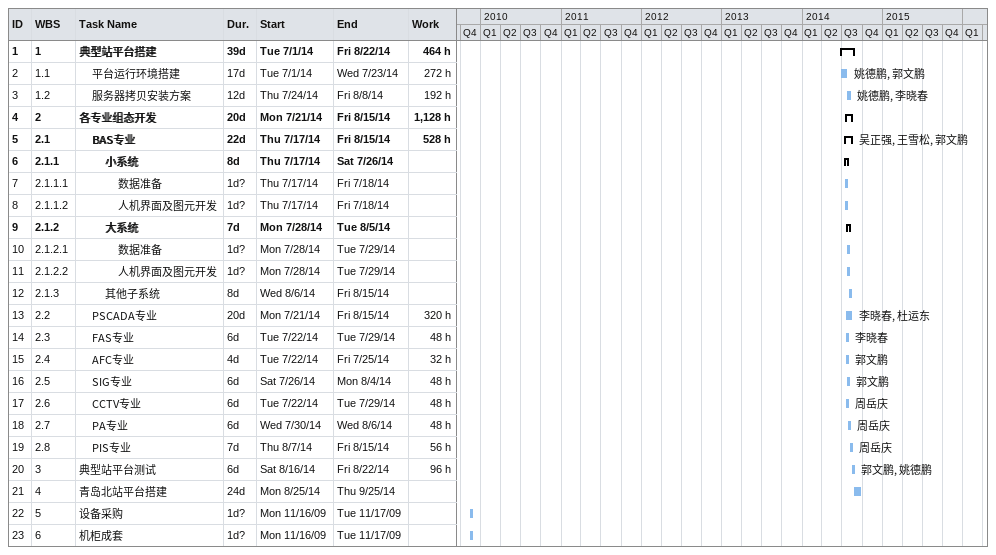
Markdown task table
| ID | WBS | Task | Duration | Start | Finish | Resources | Work (h) |
|---|---|---|---|---|---|---|---|
| 1 | 1 | **典型站平台搭建** | 39d | 2014-07-01 | 2014-08-22 |  | 464 |
| 2 | 1.1 | 平台运行环境搭建 | 17d | 2014-07-01 | 2014-07-23 | 姚德鹏, 郭文鹏 | 272 |
| 3 | 1.2 | 服务器拷贝安装方案 | 12d | 2014-07-24 | 2014-08-08 | 姚德鹏, 李晓春 | 192 |
| 4 | 2 | **各专业组态开发** | 20d | 2014-07-21 | 2014-08-15 |  | 1128 |
| 5 | 2.1 | **BAS专业** | 22d | 2014-07-17 | 2014-08-15 | 吴正强, 王雪松, 郭文鹏 | 528 |
| 6 | 2.1.1 | **小系统** | 8d | 2014-07-17 | 2014-07-26 |  |  |
| 7 | 2.1.1.1 | 数据准备 | 1d? | 2014-07-17 | 2014-07-18 |  |  |
| 8 | 2.1.1.2 | 人机界面及图元开发 | 1d? | 2014-07-17 | 2014-07-18 |  |  |
| 9 | 2.1.2 | **大系统** | 7d | 2014-07-28 | 2014-08-05 |  |  |
| 10 | 2.1.2.1 | 数据准备 | 1d? | 2014-07-28 | 2014-07-29 |  |  |
| 11 | 2.1.2.2 | 人机界面及图元开发 | 1d? | 2014-07-28 | 2014-07-29 |  |  |
| 12 | 2.1.3 | 其他子系统 | 8d | 2014-08-06 | 2014-08-15 |  |  |
| 13 | 2.2 | PSCADA专业 | 20d | 2014-07-21 | 2014-08-15 | 李晓春, 杜运东 | 320 |
| 14 | 2.3 | FAS专业 | 6d | 2014-07-22 | 2014-07-29 | 李晓春 | 48 |
| 15 | 2.4 | AFC专业 | 4d | 2014-07-22 | 2014-07-25 | 郭文鹏 | 32 |
| 16 | 2.5 | SIG专业 | 6d | 2014-07-26 | 2014-08-04 | 郭文鹏 | 48 |
| 17 | 2.6 | CCTV专业 | 6d | 2014-07-22 | 2014-07-29 | 周岳庆 | 48 |
| 18 | 2.7 | PA专业 | 6d | 2014-07-30 | 2014-08-06 | 周岳庆 | 48 |
| 19 | 2.8 | PIS专业 | 7d | 2014-08-07 | 2014-08-15 | 周岳庆 | 56 |
| 20 | 3 | 典型站平台测试 | 6d | 2014-08-16 | 2014-08-22 | 郭文鹏, 姚德鹏 | 96 |
| 21 | 4 | 青岛北站平台搭建 | 24d | 2014-08-25 | 2014-09-25 |  |  |
| 22 | 5 | 设备采购 | 1d? | 2009-11-16 | 2009-11-17 |  |  |
| 23 | 6 | 机柜成套 | 1d? | 2009-11-16 | 2009-11-17 |  |  |
